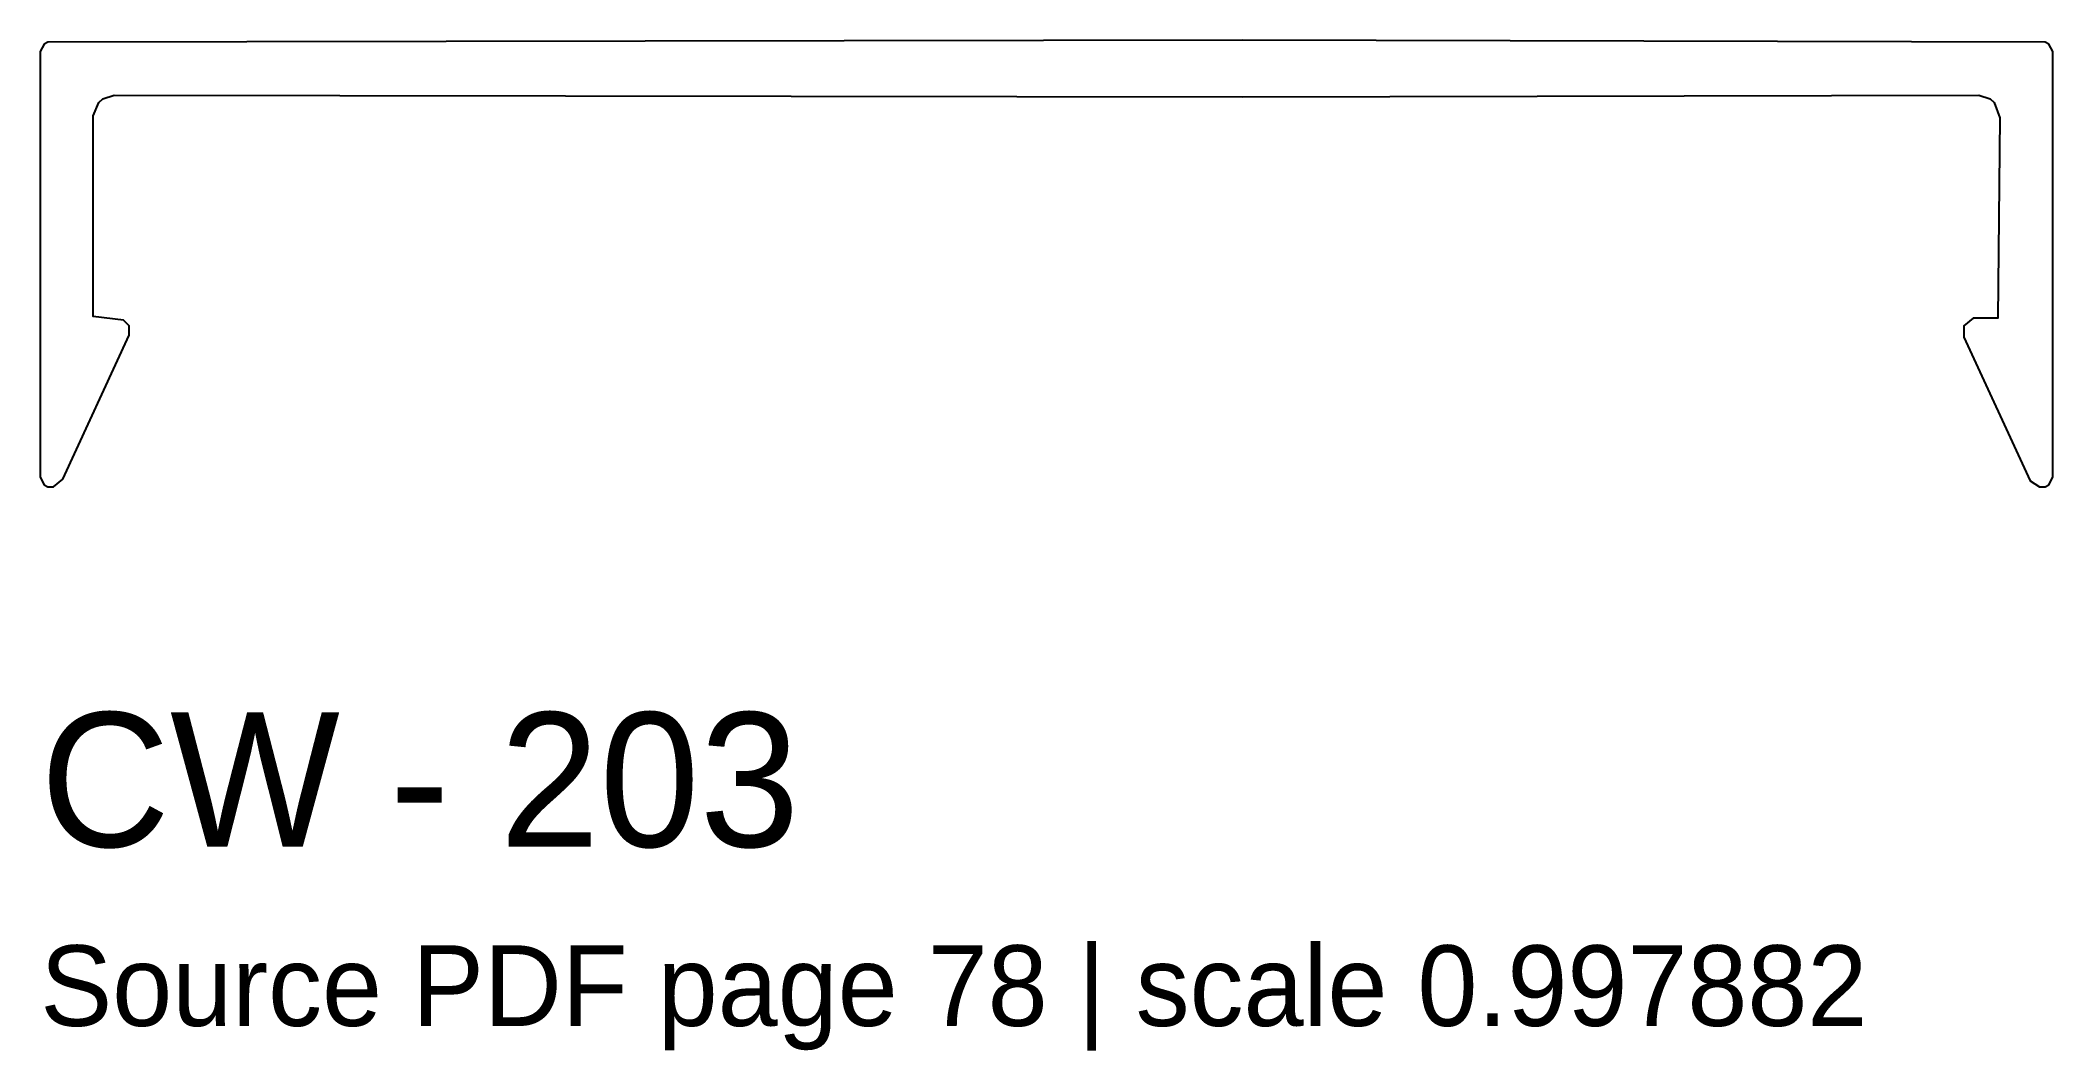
# Model space of a CAD drawing. Header units: millimetres. Extents: x 0 to 44.9, y -12.6 to 10.
import ezdxf

# ---------------------------------------------------------------- set-up
doc = ezdxf.new("R2010")
doc.units = ezdxf.units.MM
doc.layers.add('INFO', color=7, linetype='Continuous')
doc.layers.add('PROFILE', color=7, linetype='Continuous')

msp = doc.modelspace()

# ---------------------------------------------------------------- linework, layer by layer
at = {"layer": 'PROFILE'}
msp.add_lwpolyline([(0, 9.758), (0, 0.253), (0.084, 0.084), (0.169, 0.042), (0.296, 0.042), (0.507, 0.211), (1.985, 3.422), (1.985, 3.633), (1.859, 3.76), (1.183, 3.844), (1.183, 8.322), (1.31, 8.618), (1.394, 8.702), (1.648, 8.787), (26.825, 8.744), (43.258, 8.787), (43.511, 8.702), (43.595, 8.618), (43.722, 8.28), (43.68, 3.802), (43.131, 3.802), (42.92, 3.633), (42.92, 3.379), (44.398, 0.169), (44.609, 0.042), (44.736, 0.042), (44.821, 0.084), (44.905, 0.253), (44.905, 9.758), (44.821, 9.927), (44.736, 9.97), (26.825, 10.012), (0.169, 9.97), (0.084, 9.927)], close=True, dxfattribs=at)

# ---------------------------------------------------------------- texts
at = {"layer": 'INFO'}
for s, height, p in [('CW - 203', 3, (0, -8)), ('Source PDF page 78 | scale 0.997882', 1.8, (0, -12))]:
    msp.add_text(s, height=height, dxfattribs=at).set_placement(p)

doc.saveas('drawing.dxf')
